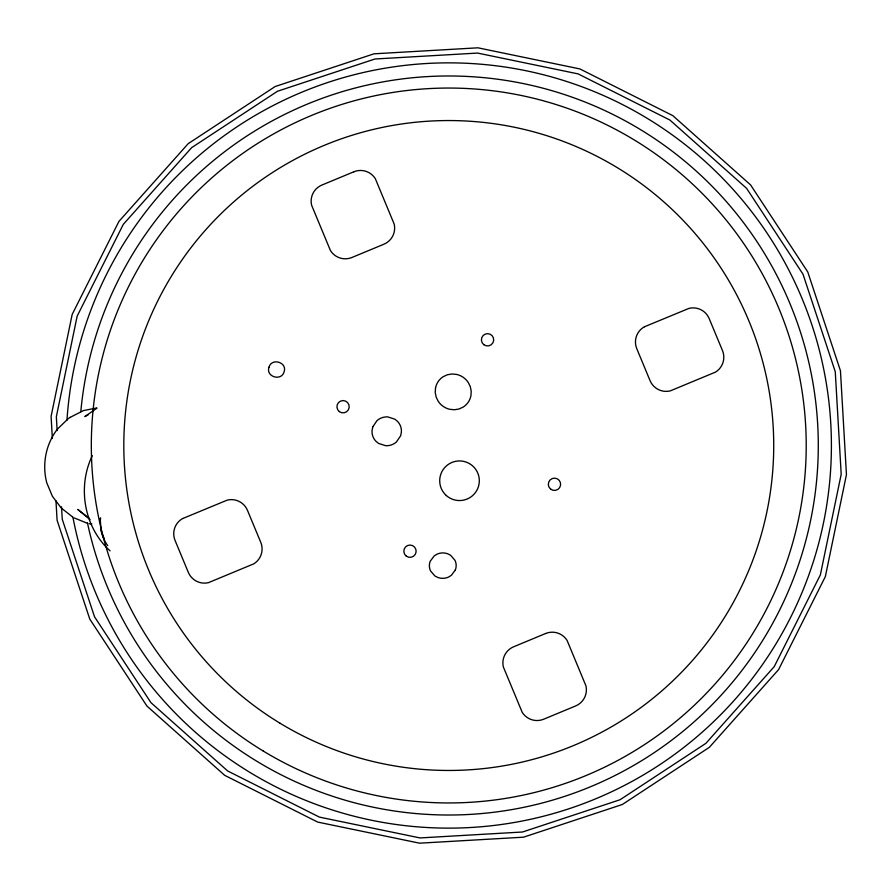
<?xml version="1.0" encoding="UTF-8"?>
<svg xmlns="http://www.w3.org/2000/svg" width="891" height="891" viewBox="0 0 891 891"><rect width="100%" height="100%" fill="white"/><g stroke="black" fill="none" stroke-linecap="round" stroke-linejoin="round"><path stroke-width="1.34" d="M68.574 418.347L57.47 429.061C45.753 444.186 41.91 464.411 46.789 482.866L52.391 496.254L61.178 507.959L72.672 517.025M92.285 455.68C77.127 487.054 84.077 527.383 110.072 550.861M455.312 570.062L451.269 575.419L448.296 577.19A14.089 14.089 0 0 1 438.004 577.546L434.908 575.987L430.531 570.908A12.118 12.118 0 0 1 430.23 561.207L434.273 555.839L437.247 554.068A14.089 14.089 0 0 1 447.538 553.712L450.623 555.271L455.011 560.361A12.118 12.118 0 0 1 455.312 570.062M88.231 414.805L84.845 416.576L96.963 408.156M70.144 417.378L69.32 417.801L83.398 410.606L96.562 407.989M89.122 523.663L91.851 523.93M74.321 517.972L87.084 523.162M90.069 519.576L77.807 509.463L89.067 518.261M100.204 518.64L101.095 530.535A39.171 39.171 0 0 0 107.755 545.682M57.135 430.587L56.345 416.732L77.161 316.138L123.303 224.365L191.621 147.672L277.469 91.261L374.988 58.995L477.543 53.07L578.125 73.897L669.898 120.04L746.602 188.357L803.003 274.205L835.268 371.725L841.193 474.268L820.377 574.862L774.234 666.635L705.906 743.328L620.058 799.739L522.538 832.005L419.995 837.93L319.401 817.103L227.639 770.96L150.935 702.643L94.524 616.795L62.259 519.275L61.546 506.801M52.369 438.517L51.088 416.342L72.182 314.412L118.937 221.402L188.179 143.674L275.174 86.516L374.008 53.816L477.921 47.813L579.863 68.919L672.861 115.674L750.59 184.916L807.747 271.911L840.447 370.734L846.45 474.658L825.356 576.588L778.589 669.598L709.347 747.326L622.352 804.484L523.529 837.184L419.605 843.187L317.675 822.081L224.677 775.326L146.948 706.084L89.779 619.089L57.091 520.266L55.966 500.865M104.269 538.621A39.171 39.171 0 0 1 101.206 530.19M100.371 520.333A39.171 39.171 0 0 1 100.605 517.794M80.803 411.653A369.509 369.509 0 0 1 630.594 123.816A369.509 369.509 0 0 1 667.537 743.294A369.509 369.509 0 0 1 87.441 522.839M66.959 420.262A382.64 382.64 0 0 1 633.802 110.573A382.64 382.64 0 0 1 673.373 755.278A382.64 382.64 0 0 1 72.917 517.237M435.532 387.841L435.231 392.497L436.156 397.096L438.249 401.351A18.834 18.834 0 0 0 449.743 409.303L454.443 409.749L459.065 408.98L463.275 407.042A17.129 17.129 0 0 0 470.916 395.882L471.216 391.238L470.292 386.627L468.198 382.384A18.834 18.834 0 0 0 456.704 374.432L452.004 373.986L447.382 374.755L443.172 376.693A17.129 17.129 0 0 0 435.532 387.841M269.004 367.203C265.551 376.815 281.4 381.571 284.084 371.859C287.537 362.258 271.688 357.491 269.004 367.203M372.772 426.856L372.026 430.565A14.078 14.078 0 0 0 375.634 440.978L378.519 443.417L385.736 445.723A15.102 15.102 0 0 0 396.406 442.025L400.649 435.755L401.395 432.046A14.078 14.078 0 0 0 397.787 421.632L394.902 419.193L387.685 416.888A15.102 15.102 0 0 0 377.016 420.585L372.772 426.856M182.844 518.473L182.031 518.896A17.43 17.43 0 0 0 175.059 540.436L188.324 572.378A17.43 17.43 0 0 0 208.494 582.647L253.779 563.847A17.43 17.43 0 0 0 260.751 542.307L247.486 510.365A17.43 17.43 0 0 0 227.305 500.096L182.844 518.473M644.572 326.73L643.759 327.153A17.43 17.43 0 0 0 636.787 348.693L650.051 380.635A17.43 17.43 0 0 0 670.221 390.904L715.506 372.104A17.43 17.43 0 0 0 722.478 350.564L709.203 318.622A17.43 17.43 0 0 0 689.033 308.353L644.572 326.73M353.827 171.796L321.885 185.061A17.43 17.43 0 0 0 311.616 205.231L330.427 250.516A17.43 17.43 0 0 0 351.956 257.477L383.91 244.212A17.43 17.43 0 0 0 394.167 224.042L375.367 178.757A17.43 17.43 0 0 0 353.827 171.796M545.57 633.523L513.628 646.788A17.43 17.43 0 0 0 503.359 666.958L522.171 712.243A17.43 17.43 0 0 0 543.699 719.204L575.653 705.939A17.43 17.43 0 0 0 585.91 685.769L567.11 640.484A17.43 17.43 0 0 0 545.57 633.523M280.175 723.303A324.948 324.948 0 0 0 773.644 452.606A324.948 324.948 0 0 0 292.482 160.603A324.948 324.948 0 0 0 280.175 723.303M263.324 751.08A357.447 357.447 0 0 0 806.132 453.307A357.447 357.447 0 0 0 276.845 132.113A357.447 357.447 0 0 0 263.324 751.08M446.335 495.541A19.814 19.814 0 0 0 478.913 484.749A19.814 19.814 0 0 0 453.285 461.939A19.814 19.814 0 0 0 446.335 495.541M339.326 411.597A6.148 6.148 0 0 0 349.161 407.51A6.148 6.148 0 0 0 340.707 401.039A6.148 6.148 0 0 0 339.326 411.597M550.727 489.17A6.148 6.148 0 0 0 560.573 485.083A6.148 6.148 0 0 0 552.108 478.601A6.148 6.148 0 0 0 550.727 489.17M483.813 344.683A6.148 6.148 0 0 0 493.647 340.596A6.148 6.148 0 0 0 485.194 334.114A6.148 6.148 0 0 0 483.813 344.683M406.24 556.084A6.148 6.148 0 0 0 416.086 551.997A6.148 6.148 0 0 0 407.621 545.526A6.148 6.148 0 0 0 406.24 556.084"/></g></svg>
